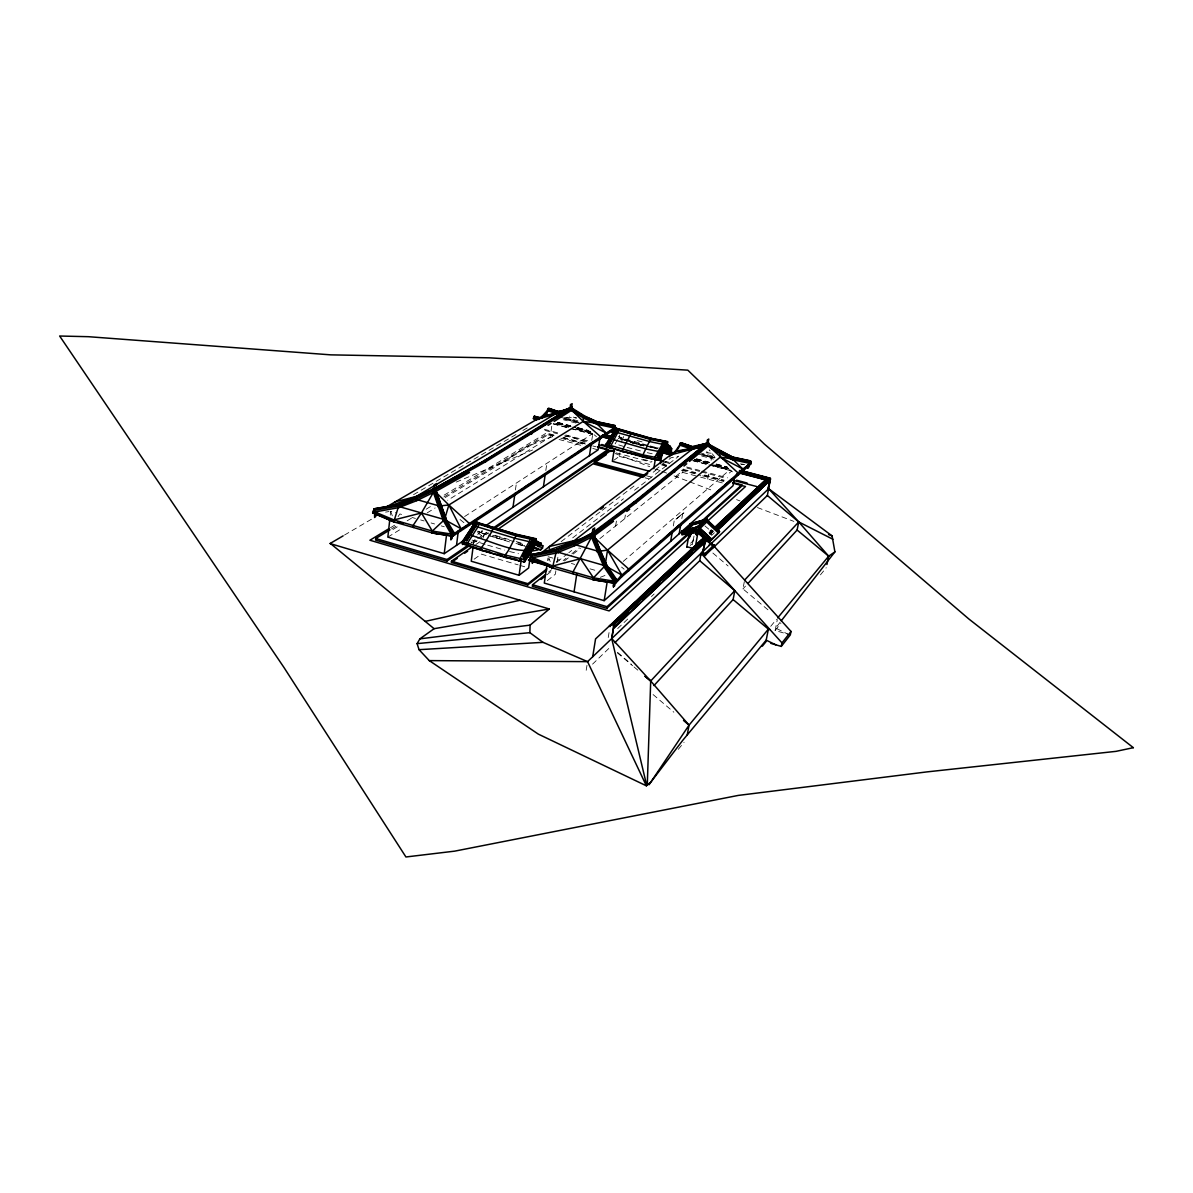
<?xml version="1.0" encoding="UTF-8"?>
<svg xmlns="http://www.w3.org/2000/svg" width="1193" height="1193" viewBox="0 0 1193 1193"><rect width="100%" height="100%" fill="white"/><g stroke="black" fill="none" stroke-linecap="round" stroke-linejoin="round"><path stroke-width="0.75" stroke-dasharray="5 3.75" d="M390.26 515.137L390.678 511.305L396.792 513.065M473.412 544.44L473.889 540.653L476.782 536.209M480.824 532.585L482.136 530.721L480.824 532.585L477.871 531.467L477.722 532.66L481.942 536.015M483.493 537.521L483.985 533.763L477.811 531.153L485.074 534.27L486.386 532.391M515.436 489.95L516.405 483.031M445.198 497.556L547.96 434.774L548.154 433.447L555.908 435.505M551.748 426.244L550.197 437.13L447.658 500.27M545.812 470.534L546.856 463.316M547.945 558.041L547.572 560.606L551.733 557.385M555.878 570.791L555.371 574.206L547.065 580.857M557.146 562.261L558.667 552.016M591.758 440.396L592.802 433.596L596.455 436.668M619.54 435.013L619.242 436.862L623.387 438.383L648.366 445.481M619.764 437.056L618.794 438.517L619.764 437.056L617.258 435.534M613.754 460.319L619.361 456.382L619.913 452.833M621.598 442.215L622.105 439.024L619.361 436.787M586.195 670.287L587.299 663.368M623.685 436.534L622.433 439.859L620.002 438.964M615.618 526.024L616.453 520.834M624.759 518.701L625.356 515.033M608.236 637.524L609.429 630.262M673.314 525.949L674.209 520.804L682.724 513.452L681.829 518.537M599.84 538.639L682.679 472.383L683.276 468.968M692.283 544.694L693.521 537.715M694.013 536.06L692.745 543.128L690.225 545.455M707.732 479.049L709.268 470.504M711.103 460.259L711.714 456.844L713.548 459.111L713.891 457.978L702.051 454.876M697.234 453.758L714.13 458.172L714.413 456.561L709.253 449.865M710.044 532.302L709.746 533.942L710.939 532.824C712.042 527.724 707.494 534.225 711.252 531.183L712.43 530.96M709.954 533.077L710.282 534.002L712.952 531.511M710.372 534.121L711.401 529.737M711.192 535.12L711.878 531.347M767.934 609.787L742.941 588.895L744.626 580.066M780.133 622.254L775.614 628.055L788.141 634.273L775.122 630.5L777.314 619.614M564.006 418.728L563.678 419.817L576.189 423.097M516.211 541.577L523.354 543.635L522.072 545.529L516.718 543.978M556.281 562.38L557.892 559.562L561.262 560.546M617.661 439.606L615.111 443.811L625.43 446.987M477.752 534.732L479.675 531.765L479.258 534.986L477.394 534.375M398.089 516.614L399.864 513.944L403.323 514.944M678.325 749.323L684.096 742.255M775.122 630.5L780.923 623.372M820.441 574.862L826.242 567.734M770.708 626.325L776.494 619.316M742.941 588.895L745.461 586.151M592.563 664.143L610.831 646.517M617.691 628.547L629.844 617.02M651.453 596.53L654.152 593.965M711.744 535.239L714.398 532.734M710.357 533.629L713.011 531.139M710.625 534.091L713.28 531.601M708.925 532.839L711.61 530.348M709.403 533.36L712.325 530.631M709.328 533.733L712.624 530.572M709.358 534.002L713.011 530.587M709.865 531.064L711.058 529.946M690.628 543.218L693.148 540.891M729.311 473.054L731.712 470.967M623.223 561.426L729.848 469.774L732.442 471.831M675.775 476.35L682.366 471.101M546.901 574.832L551.285 571.343M564.393 560.964L571.686 555.177M573.147 554.044L580.439 548.258M548.586 572.088L551.509 569.777M563.171 560.561L566.093 558.264M571.924 553.656L579.216 547.885M557.116 561.918L567.331 553.895M568.793 552.747L571.715 550.45M572.685 537.864L623.417 498.808M634.527 490.263L678.757 456.218L671.122 457.724L653.525 471.146M561.128 541.637L600.735 511.424M602.197 510.306L634.452 485.7M653.182 472.234L659.833 467.149M658.432 447.971L654.435 447.614L657.895 448.374M680.949 514.973L683.902 512.856L676.013 519.253M474.128 559.189L481.316 554.119L518.15 564.871M509.068 539.534L500.135 536.954L498.838 538.833L488.519 535.403M475.768 544.59L483.374 539.34M471.608 542.755L476.216 539.609M477.752 538.565L486.968 532.272M472.95 543.277L488.295 532.749M501.955 462.899L526.307 446.764L554.521 435.922M460.036 519.507L464.942 523.503M464.614 516.539L592.682 433.656M387.859 537.104L402.041 528.365M427.198 512.871L435.132 507.979M392.959 529.498L397.731 526.56M407.171 520.804L411.973 517.866M426.125 509.232L430.956 506.264M391.602 528.872L397.94 524.995M443.9 496.989L548.154 433.447M390.469 527.753L395.196 524.875M444.169 495.125L545.708 433.447L555.535 436.056M344.479 535.061L373.409 518.09M413.568 494.648L516.509 434.222M522.892 430.464L529.349 426.691M456.218 482.106L532.63 449.97M600.288 577.308L605.164 575.414M385.563 512.11L388.978 511.573M566.287 417.446L576.622 417.997L569.538 416.148M741.285 464.36L744.85 464.629M706.211 452.803L711.416 453.206L706.301 451.864M740.361 463.898L743.597 464.301M654.032 447.793L657.522 448.568M647.307 452.699L652.601 453.862M515.958 543.501L524.562 545.738M525.606 546.394L519.298 544.455M509.56 551.524L518.433 553.701M564.572 417.356L578.873 421.084M699.202 452.579L714.413 456.561M561.113 417.401L577.278 421.636M703.229 454.608L715.129 457.739M565.661 418.713L578.143 421.979M702.11 454.444L714.339 457.65M565.795 419.19L580.096 422.933M564.334 418.937L576.845 422.218M701.723 456.009L713.548 459.111M642.058 441.887L635.437 440.142L634.587 442.394L631.216 441.35M650.021 445.914L654.987 447.211M557.817 422.352L570.508 425.722M577.71 427.616L588.522 430.464M620.867 438.935L624.535 439.934M626.34 440.411L656.955 448.449M696.503 458.813L709.179 462.183M716.322 464.032L727.134 466.866M557.713 422.531L570.537 425.946M577.74 427.84L588.552 430.673M620.748 439.113L628.159 441.097M629.964 441.574L647.963 446.301M649.574 446.689L656.97 448.672M696.414 459.007L709.194 462.407M716.218 464.211L727.193 467.134M557.593 422.829L575.608 427.571M577.412 428.048L590.416 431.419M629.904 441.902L657.015 448.926M696.294 459.32L709.224 462.66M716.113 464.524L727.223 467.402M558.354 423.321L570.94 426.647M572.744 427.109L590.729 431.851M630.307 442.26L644.697 446.048M695.072 459.29L707.658 462.601M716.665 464.972L727.447 467.805M557.429 423.232L570.165 426.483M577.248 428.451L589.968 431.702M631.395 442.588L644.011 445.914M694.341 459.26L708.851 462.973M715.949 464.942L728.565 468.267M635.854 443.9L644.131 446.078M556.505 423.455L569.106 426.766M576.294 428.66L592.489 432.925M694.997 459.901L707.583 463.212M714.786 465.106L729.177 468.894M556.266 423.604L568.867 426.915M577.859 429.286L592.25 433.074M694.803 460.066L709.194 463.853M710.983 464.316L728.983 469.058M555.073 423.739L569.493 427.541M576.696 429.435L592.921 433.7M695.638 460.752L706.45 463.6M713.653 465.494L729.877 469.774M553.343 423.769L569.523 428.033M571.328 428.511L592.891 434.192M693.029 460.573L710.819 465.255M712.594 465.717L730.399 470.415M553.105 423.918L569.285 428.183M571.089 428.66L592.667 434.341M692.82 460.722L707.061 464.48M708.851 464.942L730.205 470.579M627.1 447.435L640.507 450.969M544.276 429.286L558.637 433.089M565.81 434.983L590.938 441.649M664.247 461.065L669.929 462.571M686.586 466.985L700.246 470.594M702.051 471.071L727.626 477.856M544.962 430.419L557.534 433.76M564.736 435.669L588.104 441.857M665.381 462.347L668.975 463.302M686.959 468.059L699.53 471.399M701.335 471.876L726.492 478.542M562.887 437.369L585.554 443.378M683.365 469.341L695.758 472.637M704.616 474.993L724.106 480.168M661.906 463.913L667.17 465.315M585.48 444.005L562.097 437.801L568.822 435.788L587.314 442.991M592.667 445.914L596.261 446.868M643.012 459.29L652.004 461.676M662.801 464.539L666.395 465.494M682.59 469.803L696.966 473.621M704.168 475.53L723.942 480.779M547.96 434.774L554.402 436.489M560.844 438.204L583.556 444.243M616.14 452.878L651.199 462.198M661.727 465.002L666.976 466.388M681.352 470.221L700.828 475.396M702.602 475.858L723.853 481.525M559.07 439.486L583.944 446.107M592.772 448.464L598.096 449.88M682.679 472.383L698.785 476.663M700.574 477.14L722.898 483.076M619.361 456.382L651.035 464.808M646.367 475.753L651.736 477.185M644.981 477.782L648.56 478.736M522.564 544.202L492.455 535.239M492.545 536.596L509.292 541.577M509.56 541.92L495.96 537.745M411.973 517.434L415.432 518.433M420.637 519.939L424.126 520.953M431.091 522.966L434.58 523.966M441.186 525.874L444.303 526.769M548.139 556.743L554.641 558.622M571.372 563.454L574.743 564.423M589.998 568.837L596.783 570.791M487.683 545.186L504.52 550.062M519.894 565.378L525.159 566.914M629.546 440.843L619.182 437.428M628.935 441.127L620.539 438.547L622.433 439.859M630.829 442.439L634.199 443.468M494.976 535.254L500.135 536.954M490.726 534.673L481.316 531.288M482.136 533.152L490.83 536.03M472.025 540.026L485.998 544.694M615.081 453.519L649.782 466.702M656.732 469.326L660.191 470.653M661.936 471.31L667.141 473.278M674.075 475.918L687.958 481.182M689.703 481.853L712.266 490.412M736.573 499.628L740.048 500.956M757.406 507.547L793.867 521.386M477.871 531.467L485.074 534.27M621.583 567.107L624.133 569.18M704.944 525.949L711.803 531.705M617.318 652.839L632.603 665.754M634.005 666.917L638.166 670.436M712.877 553.045L728.073 565.974M653.093 694.565L673.836 712.206M617.706 652.467L631.44 664.352M471.041 541.786L471.503 542.83M548.84 558.354L550.256 561.575M390.678 511.29L392.333 515.868"/><path stroke-width="1.5" d="M717.053 530.974L770.231 480.138L768.903 479.034L715.621 529.006M665.933 443.349L659.073 456.516L657.343 456.188L657.358 455.115L664.173 443.08L665.575 442.827L665.679 444.87L658.163 458.023M558.011 413.613L557.444 411.346L549.034 408.334L547.647 409.08L547.557 410.541L556.027 413.613L556.684 411.346L564.021 410.407L570.985 407.812L571.492 408.632M775.763 644.802L766.189 640.164L682.724 740.346L650.931 781.982L646.382 785.814L587.567 661.653L542.994 642.326L529.886 632.678L530.08 625.132L549.317 608.997L330.014 543.546L343.152 535.866M693.044 448.314L689.822 448.583L689.867 447.047L707.449 443.229M691.776 448.568L691.239 446.242L681.218 442.797L679.831 443.557L679.712 445.064L689.822 448.583M647.292 784.89L650.692 681.009L734.813 590.624L699.739 560.725L701.081 553.254L781.982 642.893L781.266 646.412L770.797 643.34M591.236 533.599L573.192 543.128L591.236 533.599L592.205 535.09L574.161 544.187L556.385 551.345L532.227 556.102L532.302 557.787L556.639 552.985L574.668 545.723L592.772 536.582M599.587 437.786L600.482 438.517L615.23 428.839L615.484 427.243L606.223 433.089L583.258 421.397L570.865 409.348L583.452 417.073L583.258 421.397L600.735 436.892L600.482 438.517L452.803 536.224L432.105 532.988L432.328 531.079L421.442 512.96L433.506 492.187M705.152 537.417L613.56 623.283M456.114 532.839L451.7 535.911L432.865 533.092L393.75 521.848L372.678 512.975L372.887 511.081L393.958 519.939L432.328 531.079L453.042 534.3L606.223 433.089L596.261 423.127L583.452 417.073M390.007 529.826L375.75 538.52L375.586 540.101L446.853 561.142L469.878 545.365M389.857 518.806L387.859 537.104L444.228 553.671L464.152 540.235M380.97 515.644L393.75 521.848L398.551 506.399L442.752 519.089M383.997 507.532L397.791 505.012L433.134 489.011L433.984 490.427L416.148 499.166L398.507 505.996L374.348 510.41L374.498 512.065L398.835 507.621L416.715 500.672L433.342 492.515M444.228 553.671L446.57 534.613M446.868 561.128L447.062 559.547L468.551 544.858M453.042 534.3L452.803 536.224L452.177 535.031L451.7 535.911M472.219 546.871L451.476 561.157L451.312 562.455L527.724 585.002L546.737 570.075M456.516 545.38L458.351 530.706M460.796 530.631L461.035 528.723L448.866 504.997L435.639 491.993M473.994 524.428L462.347 541.458L462.064 543.68L482.091 550.584L520.088 561.023L519.894 560.188L519.089 560.799L504.699 557.235L467 545.633L467.283 543.426L477.886 527.023L478.661 523.22L516.524 534.3L535.985 538.714L535.746 542.129M472.98 525.099L474.143 521.028L479.049 522.952L479.094 524.816M523.503 559.338L533.733 542.621L533.554 540.205L531.929 540.474L531.675 542.248L515.346 538.401L477.886 527.023L475.962 526.262L476.186 524.502L474.784 523.384L465.121 539.281M472.98 547.796L471.25 561.232L519.074 575.28L528.663 567.943L531.034 551.241L537.789 549.973L537.968 548.75L534.002 546.856L524.622 561.888L523.563 562.201L524.443 561.053L524.622 561.888L519.089 560.799C521.773 554.79 529.2 541.533 530.974 538.565M512.99 507.279L514.944 493.425M536.91 419.653L533.316 418.698L534.404 416.193L541.697 418.146M519.074 575.28L521.207 560.084M570.299 409.318L570.522 407.678L572.043 407.201L572.312 409.84L554.134 421.472M535.374 541.861L524.592 559.547L524.279 561.769L535.046 544.068L535.374 541.861L542.86 545.842L542.547 548.019L540.668 549.809L537.685 549.257M547.945 411.257L548.169 409.676L557.116 412.897L409.617 500.389M528.424 555.908L528.245 557.131L526.247 556.758M532.57 549.913L532.734 548.72L533.703 548.899L534.419 543.948L539.042 546.886L539.355 544.694L537.268 544.306L542.86 545.842M527.724 585.002L527.917 583.705L546.916 568.807M534.807 542.83L535.985 538.714M545.678 574.385L532.555 584.749L532.317 586.36L606.73 608.341L689.286 533.554M541.92 547.9L540.668 549.809L533.48 547.93M543.426 486.759L545.276 474.128M547.065 564.065L544.291 583.079L604.165 600.661L733.009 485.775L734.62 477.155M549.257 548.348L549.526 546.439L675.417 451.267L680.249 444.139L689.405 447.315M739.526 470.683L770.424 478.766L767.353 495.483L714.115 546.841M614.082 583.004L593.786 579.843L552.419 567.957L556.266 551.703L605.105 565.736L593.488 577.844L593.175 579.798L615.484 583.392L621.538 577.009L750.665 464.241L750.979 462.601L744.104 461.154M589.431 455.726L591.236 443.811M574.057 591.817L576.756 574.206M644.399 476.38L594.293 462.914L594.457 461.81L611.04 450.417L614.559 451.342M600.064 437.1L598.096 449.88L485.521 525.815M606.223 433.089L605.969 434.714L605.075 433.998M667.245 444.542L667.558 441.589L650.96 438.234L614.798 427.81L614.529 430.748L606.014 444.124L605.716 446.003L610.622 447.927L606.834 445.794L606.163 446.659L606.834 445.794M605.373 563.991L607.52 550.092L720.169 457.202L735.514 459.32M597.753 446.614L608.206 449.403L607.998 450.715L492.903 529.603M666.38 446.331L670.794 450.924L669.944 451.953L665.724 448.508L658.849 460.304L642.729 456.964L609.921 447.569L619.063 430.076L614.872 428.541M614.798 427.81L613.828 431.21L618.019 432.746L649.991 441.649L663.919 444.586L664.173 443.08M610.876 451.491L611.04 450.417M614.947 430.017L607.848 442.976L609.548 443.557L616.363 432.134L616.602 430.643L615.424 429.719L606.894 444.452M614.32 448.822L612.352 461.318L649.633 471.28M660.43 463.6L662.234 452.922L666.365 451.446L669.944 451.953L671.405 450.551L671.719 448.702L667.006 444.243L658.76 460.066L621.881 451.267L630.948 433.715L620.763 430.598M592.697 656.746L595.561 638.896L701.409 539.862L703.169 539.504L703.497 537.387M604.165 600.661L607.237 581.513M606.745 608.326L606.998 606.7L688.167 533.346M708.642 446.063L738.273 473.129L621.851 575.071L615.797 581.438L615.484 583.392L614.693 582.124M593.652 536.552L607.52 550.092L621.851 575.071L621.538 577.009L620.42 576.1M614.589 621.121L611.726 638.658L646.681 785.352M616.214 625.147L613.53 627.682L611.726 638.568L650.692 681.009L689.047 725.15L687.228 734.963M628.547 571.104L628.875 569.18L607.52 550.092L600.333 551.106M650.871 439.859L650.96 438.234L642.073 456.621L658.849 460.304L665.724 446.808M653.779 468.64L655.583 457.873M658.76 460.066L667.006 444.243M664.426 451.133L664.605 450.119M665.44 450.253L665.724 448.508M666.589 445.019L667.558 441.589M668.05 451.715L668.229 450.686L664.397 450.074M669.467 447.241L669.154 449.105L671.405 450.551M669.75 456.785L670.034 455.144L703.855 445.914M697.353 447.315L675.417 451.267L675.149 452.893L679.011 447.181M679.965 445.764L680.249 444.139M706.644 444.75L706.927 443.08L708.553 442.618L707.717 445.958L719.931 453.683L720.885 451.461L709.403 445.004M670.63 541.398L672.42 531.109M679.16 533.793L680.935 523.623M686.765 547.169L688.972 534.703M690.628 534.375L690.329 536.045L688.45 536.999L691.194 533.987L690.165 532.749M709.313 545.395L710.193 540.593L711.446 539.37L698.263 527.321L707.002 519.015L696.876 527.217L696.026 529.513L681.635 533.346L681.964 534.941L697.264 530.542L683.216 534.27L697.502 532.704L708.314 541.846L711.967 538.386M698.233 532.674L696.22 534.613L698.531 532.764L696.086 533.569L696.608 530.706M696.22 534.613L697.637 532.51M696.876 527.217L707.002 519.015M696.816 534.777L696.995 533.808M697.294 533.897L697.801 531.049L706.331 539.072M695.221 547.706L697.756 533.554M710.208 540.653L698.427 529.558L698.755 527.724L706.912 519.462M698.844 529.185L699.053 527.5L711.55 539.251L699.053 527.5M705.212 521.162L706.211 518.791M613.948 624.342L704.124 539.773L703.795 538.833L702.99 541.04L702.662 539.206L703.885 538.058L704.213 539.892L704.526 538.222M706.674 522.027L707.151 519.88L719.528 531.705L718.305 532.973L705.853 521.252L706.957 520.059L719.528 531.705M707.404 519.865L707.076 521.669L697.07 531.317M701.499 554.73L705.6 541.771L704.124 539.773M703.154 551.27L705.659 537.461M705.272 553.418L704.869 555.67L701.902 552.478L705.272 553.418L714.085 544.933L710.76 544.008L713.563 547.14L712.132 548.526M714.085 544.933L713.682 547.169L704.869 555.67L706.002 554.432M738.273 473.129L737.96 474.784L737.035 474.039L736.364 474.933L750.979 462.601M711.953 447.718L732.07 458.589L742.777 468.953L742.478 470.594L741.539 469.848M732.964 482.509L741.807 484.865L741.569 486.207L703.035 521.117M653.958 685.572L733.113 599.572L734.813 590.624M781.266 620.792L834.906 551.882L832.073 535.881L768.665 488.712L767.845 489.503L770.35 478.229L741.539 470.653M768.903 479.034L768.62 478.184L766.443 479.139L714.279 527.843M767.904 489.443L770.216 480.824M747.981 583.422L797.103 530.035L798.743 521.938L768.665 488.712L587.567 661.653L429.271 660.609L419.041 649.678L417.088 643.638L419.891 638.851L434.103 628.696L549.317 608.997M711.475 543.337L791.019 631.44L790.318 634.9L781.266 646.412M453.743 534.21L454.071 532.674L452.505 531.944L451.252 534.3L443.2 520.372L432.999 491.441L434.446 489.667L435.922 490.219L446.048 518.866L445.675 520.297M826.928 564.498L828.673 556.177L834.906 551.882M583.735 416.148L596.918 421.636L614.917 425.513L614.783 428.108L596.56 424.201L583.75 418.161L571.149 410.437L572.178 408.319L571.208 408.453L583.735 416.148L596.366 422.113L610.816 425.215M373.812 511.066L373.797 508.874L397.851 504.505L398.835 507.621M443.2 520.372L443.572 518.94L433.462 490.278M613.873 581.423L615.275 579.023L616.766 579.738L616.334 581.304L613.873 581.423L603.762 566.541L591.072 536.104M670.242 448.18L670.302 446.376L667.215 445.481M540.906 545.35L540.996 543.173L537.402 542.129L540.996 543.173M445.004 517.971L448.866 504.997L583.258 421.397L596.261 423.127M671.719 448.702L668.572 447.092L668.662 445.302M613.963 427.377L614.917 425.513M603.762 566.541L606.193 564.289L606.208 566.436M437.935 506.727L439.367 504.848L440.843 505.429L440.396 506.667L435.997 493.097M721.497 454.444L732.427 459.723L750.352 463.51L750.874 462.094L750.442 460.841L732.741 457.068L720.512 451.163M610.026 626.623L609.548 625.639L611.517 625.281M696.966 527.172L681.725 531.631L682.157 532.868L696.548 529.036L698.427 529.558M673.18 566.675L701.409 539.862M435.46 491.397L435.922 490.219M714.055 528.484L766.443 479.139M596.56 424.201L596.918 421.636M574.668 545.723L573.236 542.666L555.595 549.764L531.541 554.491L532.302 557.787M597.186 552.15L598.811 550.256L600.198 550.823L606.7 564.99M599.617 552.061L600.198 550.823L594.084 534.852L592.712 534.315L591.653 534.926L604.255 565.094L614.306 579.858M732.427 459.723L733.113 457.366L732.099 457.53M591.639 536.895L573.013 571.909L573.341 573.908M593.488 536.015L594.084 534.852M664.695 442.692L657.358 455.115M660.758 450.417L663.919 444.586M665.575 442.827L658.655 455.04L657.79 454.876M616.602 430.643L609.548 443.557M609.429 440.277L615.424 429.719M616.259 430.017L609.534 442.484M529.409 552.627L532.078 548.005M533.853 544.933L534.419 543.948L542.547 548.019M531.929 540.474L522.743 556.967L524.771 557.414L533.987 540.832M532.525 540.026L522.668 555.744M527.231 549.913L529.021 546.841M533.554 540.205L524.159 555.714L523.145 555.491M657.343 456.188C658.596 455.249 660.594 447.673 661.697 452.207L660.833 452.043M474.784 523.384L463.376 541.876M472.696 527.291L473.278 526.352M475.768 523.772L466.045 538.938L465.031 538.58M476.186 524.502L466.687 540.712L464.688 539.982M476.171 525.934L466.687 540.712M464.569 538.759L474.232 523.727M583.75 418.161L584.391 415.716M615.797 581.438L593.488 577.844L552.702 566.019L530.602 556.758L530.333 558.697L552.419 567.957L553 567.003L553.06 568.017L532.928 559.472M607.834 441.902L610.95 437.548L612.292 439.307M524.607 560.158L529.155 554.283L529.468 552.061L527.366 551.673L528.365 551.897L527.724 550.256C512.215 551.986 486.968 539.654 469.445 534.941L470.445 535.299L470.296 534.121L468.297 533.42M523.638 555.595L525.427 552.851M708.851 542.397L719.2 532.123L708.851 542.397L696.742 531.004M649.067 784.755L689.047 725.15L768.381 629.129L769.977 629.591M679.831 443.557L689.867 447.047L697.771 446.376L706.688 443.229L698.337 445.586L697.845 447.927L704.571 446.048M393.75 521.848L394.391 520.953M570.985 407.812L562.678 411.167L556.057 412.107L547.647 409.08M570.224 407.812L563.245 410.407L562.738 412.689L557.713 413.374M781.982 642.893L791.019 631.44M762.342 646.188L765.846 641.894L768.381 629.129L733.113 599.572M612.993 429.48L613.828 428.451M777.657 617.914L828.673 556.177L798.743 521.938L767.353 495.483M545.201 415.164L547.468 412.659M548.169 409.676L542.144 416.268L386.144 507.144L427.601 492.843M544.321 415.224L546.737 412.584M744.626 580.066L798.743 521.938L832.893 539.251M719.424 531.78L706.659 520.357M614.813 642.684L699.739 560.725M613.53 627.682L705.6 541.771M432.328 531.079L444.527 519.596M621.598 620.077L629.65 612.486M632.35 609.951L637.718 604.881M643.102 599.825L660.564 583.362M663.263 580.827L682.068 563.111M684.767 560.576L692.82 552.985M695.519 550.45L704.929 541.592M721.72 525.77L740.346 508.233M745.655 503.222L769.604 480.66M614.291 627.906L705.6 541.025M717.053 530.229L770.231 480.138M614.007 623.924L704.198 539.4M715.681 528.633L768.978 478.691M614.32 624.461L704.213 539.892M715.949 529.096L769.217 479.109M609.265 626.4L635.884 601.526M639.88 597.782L670.511 569.165M611.577 624.864L703.497 538.893M714.741 528.38L768.337 478.244M715.293 528.081L768.62 478.184M613.843 623.521L704.049 539.042M715.532 528.29L768.844 478.378M572.043 407.201L485.074 460.647L432.597 489.488L483.419 461.154L571.253 407.007M483.419 461.154L484.224 460.423M696.086 533.569L697.323 532.436M689.629 537.521L609.176 610.92L369.919 540.235L388.888 528.708M707.345 521.356L745.521 486.52L732.934 483.165M696.294 532.451L697.532 531.317M689.092 537.178L690.329 536.045M697.458 527.112L706.122 519.253M701.916 520.923L741.807 484.865M689.375 528.29L691.836 526.083M681.635 533.346L693.372 529.617M683.917 531.303L691.522 524.502L700.395 522.131M681.725 531.243L697.174 526.978L681.725 531.631M704.809 521.52L690.598 525.338L690.165 524.115L691.001 524.965L701.663 522.102M648.903 551.748L651.676 549.302M658.625 543.203L661.399 540.772M666.947 535.896L672.509 531.019M675.283 528.574L679.443 524.92M708.597 499.315L711.371 496.884M716.918 492.008L722.481 487.132M725.255 484.686L732.189 478.602M634.467 501.567L590.759 534.121L592.638 533.599L593.234 534.822L635.929 502.954L635.362 501.806L633.587 502.313L707.732 442.394M683.977 466.06L686.736 463.749M689.494 461.452L708.761 445.302M708.553 442.618L635.362 501.806L592.638 533.599M701.126 449.358L703.885 447.047M635.929 502.954L709.06 443.632M706.927 443.08L672.405 471.787L674.105 471.295L674.641 472.368M541.07 579.44L543.993 577.129M624.416 510.112L676.804 468.879M679.712 466.582L682.62 464.301M740.883 470.743L748.429 464.897M600.69 509.262L603.628 507.04M644.772 475.768L647.71 473.532M532.481 562.321L532.332 563.379L533.405 559.353M613.53 521.356L592.921 536.79L590.446 536.089M626.787 511.424L629.725 509.217M516.301 559.308L504.699 557.235L504.997 555.013C509.575 550.614 514.615 537.118 516.673 535.105M621.881 451.267L635.914 454.429M482.091 550.584L481.868 549.749L481.033 550.346L481.316 548.124L491.829 531.646L492.992 527.56M598.975 438.681L604.463 434.878L611.949 436.832M498.599 528.842L593.01 463.809L643.191 477.289M594.293 462.914L606.357 454.608M452.803 561.426L457.247 558.354M464.659 553.239L467.611 551.196M493.097 528.081L608.206 449.403M609.921 447.569L622.567 451.625M467 545.633L467.865 545.052L468.088 545.887M463.525 543.337L462.601 544.455L463.525 543.337L467.865 545.052M525.308 486.744L529.946 483.687M577.919 452.072L582.557 449.015M588.745 444.929L593.398 441.872M475.127 520.387L479.765 517.33M484.418 514.258L490.606 510.172M493.708 508.129L501.448 503.028M504.535 500.985L512.274 495.87M515.376 493.827L523.116 488.727M526.217 486.684L543.233 475.455M547.885 472.383L554.074 468.297M558.712 465.24L564.915 461.154M569.553 458.082L597.425 439.695M548.079 425.349L551.106 423.411M433.432 488.712L434.923 490.144L485.64 461.766L572.536 408.2M570.522 407.678L529.528 433.715L531.109 433.223L531.646 434.267M459.051 530.781L467.388 525.502M607.312 433.074L611.562 430.375M475.246 523.056L476.768 523.101M562.261 548.019L574.251 540.638L691.567 449.716L702.319 446.242M668.87 446.555L670.302 446.376M466.075 471.772L470.832 468.938M474.009 467.045L547.05 423.545M534.017 417.073L539.534 418.43M436.265 491.188L469.55 472.488M434.327 488.966L485.074 460.647L485.64 461.766M707.896 443.751L733.113 457.366L750.829 461.139M591.609 534.002L573.609 543.083L555.595 549.764L556.639 552.985M434.103 628.696L330.312 543.397M433.417 489.384L415.358 497.72L416.715 500.672M610.95 437.548L610.577 438.741M537.297 554.119L584.152 537.73M397.791 505.012L415.641 498.092M400.177 505.757L411.555 501.358M567.57 410.452L535.836 419.787M562.276 412.42L542.144 416.268L557.116 412.897M690.165 523.727L705.436 519.492L690.165 524.115M552.702 566.019L580.573 558.682L593.488 577.844M394.615 502.029L417.535 496.094M393.958 519.939L421.442 512.96L413.076 525.487L413.628 527.5M372.678 512.975L374.587 512.543L375.333 513.765L394.54 521.952M425.17 621.389L520.029 600.258M531.541 554.491L555.968 550.182M373.797 508.874L398.134 504.878M373.663 509.411L380.552 508.158M419.891 638.851L530.08 625.132M439.248 505.966L448.866 504.997L469.356 523.459L469.117 525.338L468.059 524.488M417.088 643.638L529.886 632.678M675.417 451.267L691.567 449.716L690.926 447.852M698.159 446.495L691.821 447.017L681.218 442.797M419.041 649.678L542.994 642.326M545.812 552.031L542.323 552.15L549.526 546.439L574.251 540.638L574.28 543.173M691.239 446.242L680.487 442.797M698.337 445.586L699.098 445.586M557.444 411.346L548.288 408.334M563.245 410.407L564.662 411.182M432.105 532.988L444.87 534.285M605.731 581.155L593.175 579.798L593.741 578.829L593.786 579.843M609.31 581.543L612.904 581.93M667.305 441.783L650.692 438.428L614.529 427.989M667.618 442.32L662.905 441.082L662.19 444.318L654.659 457.456L654.972 459.678M666.962 442.797L650.349 439.442L614.171 429.003M668.617 449.015L666.693 446.137M661.772 454.13L662.637 452.326L645.98 448.926L611.427 439.024M659.744 456.382L661.459 456.665M659.073 458.172L642.386 454.742L606.014 444.124M535.612 538.982L516.151 534.553L473.755 521.281M535.18 540.205L515.719 535.791L473.323 522.504M524.592 559.547L504.997 555.013L462.347 541.458M733.874 457.918L737.438 458.664M740.987 459.424L748.1 460.93M750.874 462.094L733.084 458.321L720.766 452.371L708.597 444.661M615.23 425.782L597.231 421.919L584.689 415.999L571.879 408.036M615.245 426.721L597.171 422.844L584.54 416.864L571.999 409.184M601.511 424.246L608.49 425.752M611.994 426.498L615.484 427.243M651.02 438.964L659.729 440.858M520.252 535.97L525.606 537.268M632.618 434.148L639.314 435.892M642.654 436.772L649.35 438.517M612.516 429.361L613.575 429.629L613.247 431.732L612.188 431.448M604.657 434.67L611.934 436.623M669.497 451.715L673.165 452.714M534.285 416.372L541.726 418.37M667.588 451.416L673.18 452.937M739.794 470.46L770.41 478.497M534.181 416.67L540.011 418.161M602.629 434.684L612.009 437.1M667.484 451.729L672.882 453.161M605.119 435.639L610.518 437.056M745.446 472.547L756.243 475.381M759.837 476.335L770.633 479.168M602.465 435.087L611.591 437.384M665.515 451.67L672.822 453.489M739.377 471.101L770.081 479.079M533.45 418.042L538.863 419.474M601.928 436.086L610.935 438.457M663.204 452.207L672.211 454.578M738.885 472.145L769.515 480.212M533.554 418.564L537.163 419.504M601.883 436.563L610.876 438.935M662.786 452.594L671.674 454.936M739.287 472.756L765.981 479.78M601.66 436.713L610.652 439.084M662.562 452.758L671.465 455.1M739.108 472.92L765.802 479.944M607.878 442.871L609.563 443.319M601.719 444.497L612.039 447.226M736.543 480.212L747.057 483.001M598.886 444.721L615.051 449M659.997 460.916L663.591 461.87M733.695 480.451L758.852 487.117M598.066 447.345L614.246 451.64M594.457 461.81L644.578 475.276M703.288 539.37L702.289 538.326L703.646 537.968M749.293 463.853L750.665 464.241M686.855 546.707L691.731 548.079M416.432 499.464L437.622 505.504M574.295 544.44L598.528 551.36M493.156 528.365L503.237 531.258M506.593 532.212L511.633 533.659M397.865 521.952L403.07 523.473M528.439 559.875L546.006 564.975M528.514 560.307L546.29 565.482M485.253 550.734L490.323 552.21M497.078 554.178L502.149 555.655M375.75 538.52L447.062 559.547M532.555 584.749L606.998 606.7M451.476 561.157L527.917 583.705M541.368 543.74L534.777 540.265M479.228 523.757L491.427 527.798M469.61 545.648L481.868 549.749M608.251 441.723L609.101 442.021M549.6 409.08L558.026 412.107M828.598 534.568L832.073 535.881M646.382 785.814L538.311 734.113L429.271 660.609M719.797 451.58L727.491 455.308M538.446 561.217L552.419 567.957M742.777 468.953L720.169 457.202L719.588 452.565M447.524 521.252L461.035 528.723M606.626 566.586L621.851 575.071M667.782 445.153L670.63 446.853M534.404 416.193L534.971 417.177M534.688 541.92L538.297 544.5L538.431 542.323L534.494 539.504M749.368 462.735L750.352 463.51M797.103 530.035L828.673 556.177M683.514 720.453L689.047 725.15M710.953 525.308L718.708 532.585M706.047 521.073L706.882 521.848M708.001 537.804L710.625 540.265M709.701 541.13L697.92 530.035L696.026 529.513L696.354 531.109M681.934 531.049L682.59 532.496M612.978 625.729L614.276 627.056M668.572 447.092L666.32 444.378L666.216 442.335L668.975 445.764M446.048 518.866L435.4 489.652M616.766 579.738L606.193 564.289L593.637 534.285M615.275 579.023L605.254 564.334L592.712 534.315M454.071 532.674L445.481 518.165L444.527 518.194L443.572 518.94L451.565 532.749M452.505 531.944L444.527 518.194L434.446 489.667M595.933 542.427L597.782 547.244M531.899 554.909L532.227 556.102M374.065 509.262L374.348 510.41M505.519 556.639L505.728 557.474M474.143 521.028L474.322 521.833M642.639 456.218L642.729 456.964M699.739 446.361L699.814 447.912M688.391 534.464C689.703 537.64 690.658 532.272 688.391 534.464M374.796 513.601L374.527 516.092L375.75 516.45L376.019 513.959L374.796 513.601M374.975 513.974L374.602 517.508L375.631 513.587L374.975 513.974M434.356 484.85L433.879 488.847L436.101 487.534L436.578 483.553L434.356 484.85M451.148 535.746L450.835 538.267L452.087 538.625L452.401 536.104L451.148 535.746M451.357 536.134L450.924 539.698L451.357 536.134M532.585 559.368L532.212 561.918L533.51 562.291L533.867 559.741L532.585 559.368M570.567 404.606L570.06 408.051L571.656 407.096L572.148 403.681L570.567 404.606M592.787 529.409L592.16 533.465L594.025 532.003L594.666 527.947L592.787 529.409M612.77 429.629L612.292 432.597L612.77 429.629M613.724 582.9L613.306 585.48L614.634 585.867L615.051 583.288L613.724 582.9M614.037 583.332L613.441 586.956L614.037 583.332M707.434 440.053L706.808 443.542L708.135 442.499L708.761 439.024L707.434 440.053M748.13 464.823L747.728 466.955L748.831 467.253L749.234 465.106L748.13 464.823M748.429 465.121L747.862 468.133L748.429 465.121M1133.35 747.683L1116.037 751.351L927.036 771.886L738.243 795.418L454.682 851.146L405.933 856.977L283.949 667.454L59.65 336.023L88.371 336.694L330.849 354.858L489.458 357.825L687.809 370.158L764.251 443.975L968.82 618.958L1133.35 747.683M650.692 681.009L645.13 676.312L650.692 681.009"/></g></svg>
